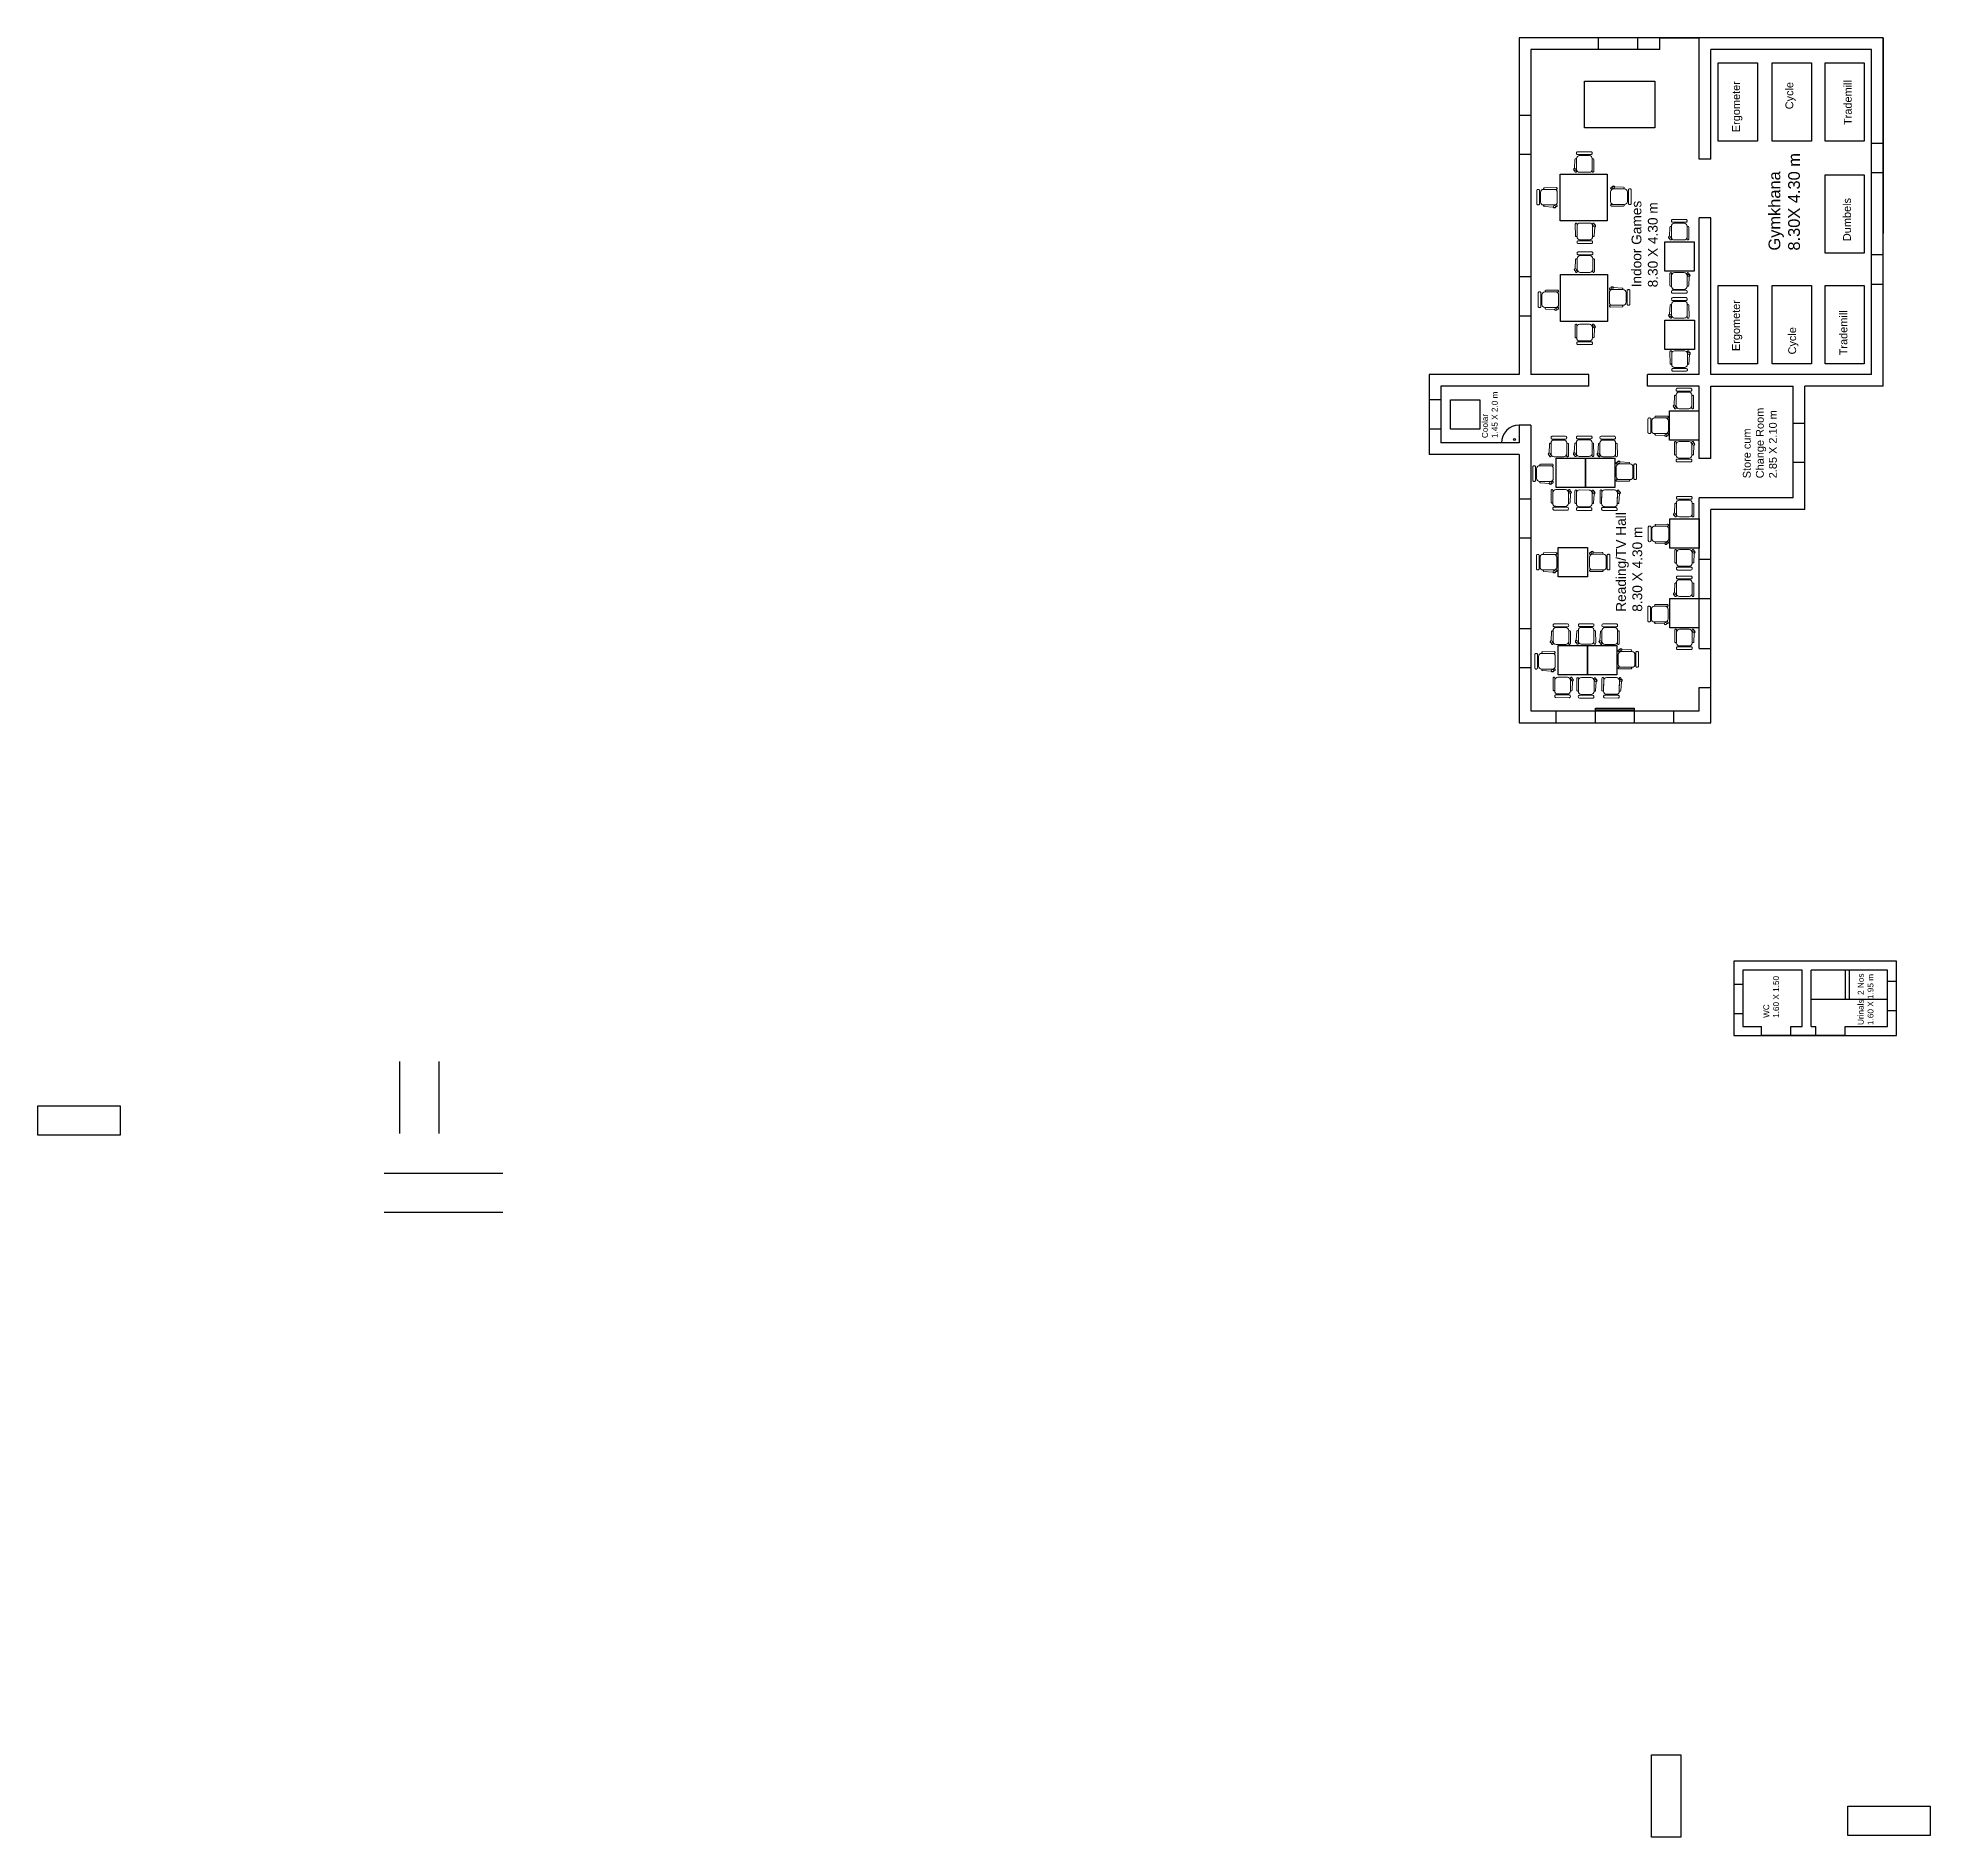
# Model space of a CAD drawing. Header units: inches. Extents: x -102 to 287, y -19 to 57.
# Drawn here: x -4.44 to 43.91, y 10.71 to 56.68 of the extents above; entities that cross this region are included whole.
import ezdxf

# ---------------------------------------------------------------- set-up
doc = ezdxf.new("R2010")
doc.units = ezdxf.units.IN
doc.header["$MEASUREMENT"] = 0
doc.layers.add('FUR', color=32, linetype='Continuous', lineweight=18)
doc.layers.add('FURN', color=10, linetype='Continuous', lineweight=9)
doc.styles.get("Standard").update_dxf_attribs({"font": 'arial.ttf'})

# ---------------------------------------------------------------- blocks, each defined once
blk = doc.blocks.new('CINE CHAIR')
at = {"layer": 'FUR', "color": 48, "lineweight": 0}
for p, q in [((448043.776, 57308.306), (448043.8, 57308.306)), ((448043.776, 57308.058), (448043.8, 57308.058))]:
    blk.add_line(p, q, dxfattribs=at)
blk.add_lwpolyline([(448043.45, 57308.434), (448043.678, 57308.423, -0.388092), (448043.695, 57308.404), (448043.695, 57308.401, -0.414214), (448043.676, 57308.382), (448043.367, 57308.382, -0.414214), (448043.348, 57308.401), (448043.348, 57308.404, -0.491313), (448043.377, 57308.423), (448043.384, 57308.436)], format="xyb", dxfattribs=at)
for points in [[(448043.424, 57308.382), (448043.7, 57308.382, -0.414214), (448043.776, 57308.306), (448043.776, 57308.058, -0.414214), (448043.7, 57307.982), (448043.424, 57307.982, -0.414214), (448043.348, 57308.058), (448043.348, 57308.306, -0.414214)], [(448043.379, 57307.938), (448043.678, 57307.94, 0.393133), (448043.695, 57307.959), (448043.695, 57307.963, 0.414214), (448043.676, 57307.982), (448043.367, 57307.982, 0.414214), (448043.348, 57307.963), (448043.348, 57307.966, 0.435766)], [(448043.828, 57308.382), (448043.842, 57308.382, -0.414214), (448043.871, 57308.353), (448043.871, 57308.01, -0.414214), (448043.842, 57307.982), (448043.828, 57307.982, -0.414214), (448043.8, 57308.01), (448043.8, 57308.353, -0.414214)]]:
    blk.add_lwpolyline(points, format="xyb", close=True, dxfattribs=at)
blk.add_circle((448043.417, 57308.422), 0.0249, dxfattribs=at)
blk.add_arc((448043.417, 57308.422), 0.0356, 19.6628, 156.9494, dxfattribs=at)

msp = doc.modelspace()

# ---------------------------------------------------------------- linework, layer by layer
for p, q in [((37.00766, 56.68371), (33.40766, 56.68371)), ((33.40766, 56.68371), (33.40766, 48.08371)), ((42.70766, 56.68371), (33.40766, 56.68371)), ((35.43958, 56.38371), (35.43958, 56.68371)), ((36.43958, 56.38371), (36.43958, 56.68371)), ((37.00766, 56.38371), (37.00766, 56.68371)), ((37.00766, 56.68371), (38.00766, 56.68371)), ((38.00766, 53.58371), (38.00766, 56.68371)), ((42.70766, 56.68371), (38.00766, 56.68371)), ((42.70766, 47.78371), (42.70766, 56.68371)), ((42.70766, 56.68371), (42.70766, 51.68371)), ((42.70766, 51.68371), (42.70766, 56.68371)), ((37.00766, 56.38371), (33.70766, 56.38371)), ((33.70766, 56.38371), (33.70766, 48.08371)), ((38.30766, 53.58371), (38.30766, 56.38371)), ((42.40766, 56.38371), (38.30766, 56.38371)), ((42.40766, 48.08371), (42.40766, 56.38371)), ((33.40766, 54.70875), (33.70766, 54.70875)), ((33.40766, 53.70875), (33.70766, 53.70875)), ((42.40766, 53.98967), (42.70766, 53.98967)), ((38.30766, 53.58371), (38.00766, 53.58371)), ((42.40766, 53.23967), (42.70766, 53.23967)), ((38.00766, 48.88371), (38.00766, 52.08371)), ((38.30766, 52.08371), (38.00766, 52.08371)), ((38.30766, 48.88371), (38.30766, 52.08371)), ((42.40766, 51.14326), (42.70766, 51.14326)), ((33.40766, 50.58151), (33.70766, 50.58151)), ((42.40766, 50.39326), (42.70766, 50.39326)), ((33.40766, 49.58151), (33.70766, 49.58151)), ((38.00766, 48.08371), (38.00766, 48.88371)), ((38.30766, 48.08371), (38.30766, 48.88371)), ((33.40766, 48.08371), (31.10766, 48.08371)), ((31.10766, 48.08371), (31.10766, 46.03371)), ((34.55766, 48.08371), (33.70766, 48.08371)), ((35.18674, 48.08371), (34.55766, 48.08371)), ((35.18674, 47.78371), (35.18674, 48.08371)), ((38.00766, 48.08371), (36.68674, 48.08371)), ((36.68674, 47.78371), (36.68674, 48.08371)), ((42.40766, 48.08371), (38.30766, 48.08371)), ((31.10766, 47.43876), (31.40766, 47.43876)), ((34.55766, 47.78371), (31.40766, 47.78371)), ((31.40766, 47.78371), (31.40766, 46.33371)), ((31.65397, 47.43591), (32.40397, 47.43591)), ((31.65397, 46.68591), (31.65397, 47.43591)), ((32.40397, 47.43591), (32.40397, 46.68591)), ((35.18674, 47.78371), (34.55766, 47.78371)), ((38.00766, 47.78371), (36.68674, 47.78371)), ((38.00766, 45.93371), (38.00766, 47.78371)), ((38.30766, 45.93371), (38.30766, 47.78371)), ((38.30766, 47.78371), (40.40766, 47.78371)), ((40.40766, 45.98371), (40.40766, 47.78371)), ((40.70766, 44.63371), (40.70766, 47.78371)), ((42.70766, 47.78371), (40.70766, 47.78371)), ((31.10766, 46.68876), (31.40766, 46.68876)), ((32.40397, 46.68591), (31.65397, 46.68591)), ((33.70766, 46.78371), (33.40766, 46.78371)), ((33.40766, 46.78371), (33.40766, 46.33371)), ((33.70766, 46.78371), (33.70766, 39.48371)), ((40.40766, 46.83966), (40.70766, 46.83966)), ((33.40766, 46.03371), (31.10766, 46.03371)), ((33.40766, 46.33371), (31.40766, 46.33371)), ((33.40766, 46.03371), (33.40766, 39.18371)), ((38.30766, 45.93371), (38.00766, 45.93371)), ((40.40766, 44.93371), (40.40766, 45.98371)), ((40.40766, 45.83966), (40.70766, 45.83966)), ((33.40766, 44.90655), (33.70766, 44.90655)), ((38.00766, 41.08371), (38.00766, 44.93371)), ((38.00766, 43.35884), (38.00766, 44.93371)), ((38.30766, 44.93371), (38.00766, 44.93371)), ((40.40766, 44.93371), (38.30766, 44.93371)), ((38.30766, 41.08371), (38.30766, 44.63371)), ((40.70766, 44.63371), (38.30766, 44.63371)), ((38.30766, 39.18371), (38.30766, 44.63371)), ((38.00766, 44.39394), (38.00766, 43.64394)), ((33.40766, 43.90655), (33.70766, 43.90655)), ((38.00766, 43.35884), (38.30766, 43.35884)), ((38.00766, 42.35884), (38.30766, 42.35884)), ((33.40766, 41.5939), (33.70766, 41.5939)), ((38.00766, 41.08371), (38.30766, 41.08371)), ((33.40766, 40.5939), (33.70766, 40.5939)), ((38.00766, 40.08371), (38.30766, 40.08371)), ((38.00766, 39.48371), (38.00766, 40.08371)), ((38.30766, 39.18371), (38.30766, 40.08371)), ((33.40766, 39.18371), (38.30766, 39.18371)), ((33.70766, 39.48371), (38.00766, 39.48371)), ((34.35823, 39.18371), (34.35823, 39.48371)), ((35.35823, 39.55871), (36.35823, 39.55871)), ((35.35823, 39.18371), (35.35823, 39.55871)), ((35.35823, 39.50871), (36.35823, 39.50871)), ((36.35823, 39.18371), (36.35823, 39.55871)), ((37.35823, 39.18371), (37.35823, 39.48371)), ((43.04682, 33.09004), (38.89682, 33.09004)), ((38.89682, 33.09004), (38.89682, 31.19004)), ((43.04682, 31.19004), (43.04682, 33.09004)), ((38.89682, 32.50257), (39.12682, 32.50257)), ((40.63682, 32.86004), (39.12682, 32.86004)), ((39.12682, 32.86004), (39.12682, 31.42004)), ((40.63682, 31.42004), (40.63682, 32.86004)), ((42.81682, 32.86004), (40.86682, 32.86004)), ((40.86682, 31.42004), (40.86682, 32.86004)), ((41.74682, 32.11004), (41.74682, 32.86004)), ((41.84682, 32.11004), (41.84682, 32.86004)), ((42.81682, 31.42004), (42.81682, 32.86004)), ((42.81682, 32.5775), (43.04682, 32.5775)), ((42.81682, 32.11004), (40.86682, 32.11004)), ((38.89682, 31.75257), (39.12682, 31.75257)), ((42.81682, 31.8275), (43.04682, 31.8275)), ((38.89682, 31.19004), (39.59934, 31.19004)), ((38.89682, 31.19004), (43.04682, 31.19004)), ((39.12682, 31.42004), (39.59934, 31.42004)), ((39.59934, 31.19004), (39.59934, 31.42004)), ((41.74181, 31.19004), (39.59934, 31.19004)), ((40.34934, 31.42004), (40.63682, 31.42004)), ((40.34934, 31.19004), (40.34934, 31.42004)), ((40.34934, 31.19004), (40.99181, 31.19004)), ((40.86682, 31.42004), (40.99181, 31.42004)), ((40.99181, 31.19004), (40.99181, 31.42004)), ((41.74181, 31.42004), (42.81682, 31.42004)), ((41.74181, 31.19004), (41.74181, 31.42004)), ((41.74181, 31.19004), (43.04682, 31.19004)), ((4.80668, 30.52338), (4.80668, 28.68544)), ((5.80668, 30.52338), (5.80668, 28.68544)), ((-4.43561, 28.64628), (-4.43561, 29.39628)), ((-4.43561, 29.39628), (-2.33561, 29.39628)), ((-2.33561, 29.39628), (-2.33561, 28.64628)), ((-2.33561, 28.64628), (-4.43561, 28.64628)), ((4.41575, 27.67524), (7.44731, 27.67524)), ((4.41575, 26.67524), (7.44731, 26.67524)), ((36.79342, 12.80608), (37.54342, 12.80608)), ((36.79342, 10.70608), (36.79342, 12.80608)), ((37.54342, 12.80608), (37.54342, 10.70608)), ((41.80999, 10.75106), (41.80999, 11.50106)), ((41.80999, 11.50106), (43.90999, 11.50106)), ((43.90999, 11.50106), (43.90999, 10.75106)), ((37.54342, 10.70608), (36.79342, 10.70608)), ((43.90999, 10.75106), (41.80999, 10.75106))]:
    msp.add_line(p, q)
at = {"color": 6}
for p, q in [((38.49794, 54.0472), (38.49794, 56.0472)), ((38.49794, 56.0472), (39.49794, 56.0472)), ((39.49794, 56.0472), (39.49794, 54.0472)), ((39.8747, 54.0472), (39.8747, 56.0472)), ((39.8747, 56.0472), (40.8747, 56.0472)), ((40.8747, 56.0472), (40.8747, 54.0472)), ((41.22419, 54.0472), (41.22419, 56.0472)), ((41.22419, 56.0472), (42.22419, 56.0472)), ((42.22419, 56.0472), (42.22419, 54.0472)), ((39.49794, 54.0472), (38.49794, 54.0472)), ((40.8747, 54.0472), (39.8747, 54.0472)), ((42.22419, 54.0472), (41.22419, 54.0472)), ((41.22419, 51.17989), (41.22419, 53.17989)), ((41.22419, 53.17989), (42.22419, 53.17989)), ((42.22419, 53.17989), (42.22419, 51.17989)), ((42.22419, 51.17989), (41.22419, 51.17989)), ((38.49794, 48.35569), (38.49794, 50.35569)), ((38.49794, 50.35569), (39.49794, 50.35569)), ((39.49794, 50.35569), (39.49794, 48.35569)), ((39.8747, 48.35569), (39.8747, 50.35569)), ((39.8747, 50.35569), (40.8747, 50.35569)), ((40.8747, 50.35569), (40.8747, 48.35569)), ((41.22419, 48.35569), (41.22419, 50.35569)), ((41.22419, 50.35569), (42.22419, 50.35569)), ((42.22419, 50.35569), (42.22419, 48.35569)), ((39.49794, 48.35569), (38.49794, 48.35569)), ((40.8747, 48.35569), (39.8747, 48.35569)), ((42.22419, 48.35569), (41.22419, 48.35569))]:
    msp.add_line(p, q, dxfattribs=at)
at = {"color": 3}
for p, q in [((35.07786, 54.38072), (35.07786, 55.58072)), ((35.07786, 55.58072), (36.87786, 55.58072)), ((36.87786, 55.58072), (36.87786, 54.38072)), ((36.87786, 54.38072), (35.07786, 54.38072)), ((34.46129, 52.00437), (34.46129, 53.20437)), ((34.46129, 53.20437), (35.66129, 53.20437)), ((35.66129, 53.20437), (35.66129, 52.00437)), ((35.66129, 52.00437), (34.46129, 52.00437)), ((37.12981, 50.71931), (37.12981, 51.46931)), ((37.12981, 51.46931), (37.87981, 51.46931)), ((37.87981, 51.46931), (37.87981, 50.71931)), ((34.46897, 49.43378), (34.46897, 50.63378)), ((34.46897, 50.63378), (35.66897, 50.63378)), ((35.66897, 50.63378), (35.66897, 49.43378)), ((37.87981, 50.71931), (37.12981, 50.71931)), ((35.66897, 49.43378), (34.46897, 49.43378)), ((37.13558, 48.72284), (37.13558, 49.47284)), ((37.13558, 49.47284), (37.88558, 49.47284)), ((37.88558, 49.47284), (37.88558, 48.72284)), ((37.88558, 48.72284), (37.13558, 48.72284))]:
    msp.add_line(p, q, dxfattribs=at)
at = {"color": 1}
for p, q in [((37.25079, 46.40565), (37.25079, 47.15565)), ((37.25079, 47.15565), (38.00079, 47.15565)), ((34.35184, 45.19736), (34.35184, 45.94736)), ((34.35184, 45.94736), (35.10184, 45.94736)), ((35.10184, 45.94736), (35.10184, 45.19736)), ((35.10184, 45.19736), (35.10184, 45.94736)), ((35.10184, 45.94736), (35.85184, 45.94736)), ((35.85184, 45.94736), (35.85184, 45.19736)), ((38.00079, 46.40565), (37.25079, 46.40565)), ((35.10184, 45.19736), (34.35184, 45.19736)), ((35.85184, 45.19736), (35.10184, 45.19736)), ((37.25766, 43.64394), (37.25766, 44.39394)), ((37.25766, 44.39394), (38.00766, 44.39394)), ((34.40722, 43.65689), (35.15722, 43.65689)), ((34.40722, 42.90689), (34.40722, 43.65689)), ((35.15722, 43.65689), (35.15722, 42.90689)), ((38.00766, 43.64394), (37.25766, 43.64394)), ((35.15722, 42.90689), (34.40722, 42.90689)), ((37.25766, 41.60884), (37.25766, 42.35884)), ((37.25766, 42.35884), (38.00766, 42.35884)), ((38.00766, 41.60884), (37.25766, 41.60884)), ((34.40253, 40.40298), (34.40253, 41.15298)), ((34.40253, 41.15298), (35.15253, 41.15298)), ((35.15253, 41.15298), (35.15253, 40.40298)), ((35.15253, 40.40298), (35.15253, 41.15298)), ((35.15253, 41.15298), (35.90253, 41.15298)), ((35.90253, 41.15298), (35.90253, 40.40298)), ((35.15253, 40.40298), (34.40253, 40.40298)), ((35.90253, 40.40298), (35.15253, 40.40298))]:
    msp.add_line(p, q, dxfattribs=at)
msp.add_circle((33.28898, 46.42079), 0.02562)
msp.add_arc((33.40766, 46.33371), 0.45, 90, 180)

# ---------------------------------------------------------------- block references
at = {"layer": 'FURN'}
for p, rotation in [((57336.5598, -447990.95595), 89.99914340739987), ((448078.58702, 57354.0961), 179.9991434073999), ((-448008.45729, -57248.8593), 359.9991434073998), ((-57266.39598, 448096.156), 269.9991434073999), ((57338.98269, -447992.6863), 89.99914340739987), ((57336.57552, -447993.51464), 89.99914340739987), ((-448008.49121, -57251.43368), 359.9991434073998), ((-57263.9827, 448094.88855), 269.9991434073999), ((448078.62235, 57351.47581), 179.9991434073999), ((57338.98846, -447994.68276), 89.99914340739987), ((-57266.40203, 448093.5715), 269.9991434073999), ((-57263.97693, 448092.89208), 269.9991434073999), ((57339.10367, -447996.99996), 89.99914340739987), ((448081.4286, 57348.2543), 179.9991434073999), ((57337.15776, -447998.22574), 89.99914340739987), ((-57263.86172, 448090.57489), 269.9991434073999), ((448078.48705, 57347.03321), 179.9991434073999), ((-448008.316, -57255.88809), 359.9991434073998), ((-54173.38656, 448474.15103), 269.603702626309), ((57339.11054, -447999.76167), 89.99914340739987), ((448081.43548, 57345.49259), 179.9991434073999), ((448078.57646, 57344.7694), 179.9991434073999), ((-448008.99838, -57258.19599), 359.9991434073998), ((-57263.85484, 448087.81318), 269.9991434073999), ((57339.11054, -448001.79677), 89.99914340739987), ((448081.42101, 57343.44268), 179.9991434073999), ((57337.20845, -448003.02013), 89.99914340739987), ((-57263.85484, 448085.77808), 269.9991434073999), ((448078.53774, 57342.23883), 179.9991434073999), ((-448008.26531, -57260.68247), 359.9991434073998), ((-54173.33587, 448469.35665), 269.603702626309)]:
    msp.add_blockref('CINE CHAIR', p, dxfattribs=dict(at, rotation=rotation))
at = {"layer": 'FURN', "color": 1}
for p, rotation in [((57335.90875, -447998.22574), 89.99914340739987), ((57336.55446, -447998.21926), 89.99914340739987), ((-54172.78332, 448474.14038), 269.603702626309), ((-54172.13758, 448474.14241), 269.603702626309), ((57335.95944, -448003.02013), 89.99914340739987), ((57336.60515, -448003.01364), 89.99914340739987), ((-54172.73262, 448469.346), 269.603702626309), ((-54172.08689, 448469.34803), 269.603702626309)]:
    msp.add_blockref('CINE CHAIR', p, dxfattribs=dict(at, rotation=rotation))

# ---------------------------------------------------------------- texts
at = {"attachment_point": 1, "rotation": 90}
for s, width, insert, char_height in [('Ergometer', 2.0211134, (38.85109, 54.27268), 0.2), ('Cycle', 2.0211134, (40.21253, 54.85713), 0.2), ('Trademill', 2.0211134, (41.70629, 54.4563), 0.2), ('Gymkhana\\P8.30X 4.30 m', 2.637891, (39.78217, 51.24727), 0.3), ('Indoor Games\\P8.30 X 4.30 m', 4.5999504, (36.28218, 50.30778), 0.25), ('Dumbels', 2.0211134, (41.68508, 51.48904), 0.2), ('Ergometer', 2.0211134, (38.84878, 48.67989), 0.2), ('Trademill', 2.0211134, (41.59343, 48.57208), 0.2), ('Cycle', 2.0211134, (40.28436, 48.59339), 0.2), ('Coolar\\P1.45 X 2.0 m', 2.0211134, (32.45995, 46.4565), 0.15), ('Store cum\\PChange Room\\P2.85 X 2.10 m', 2.0211134, (39.12548, 45.4295), 0.2), ('Reading/TV Hall\\P8.30 X 4.30 m', 4.0792137, (35.88577, 42.01863), 0.25), ('WC\\P1.60 X 1.50', 2.0211134, (39.6475, 31.64072), 0.15), ('Urinals  2 Nos\\P1.60 X 1.95 m', 1.4704948, (42.06165, 31.45905), 0.15)]:
    msp.add_mtext_dynamic_manual_height_columns(s, width=width, gutter_width=1, heights=[0], dxfattribs=dict(at, insert=insert, char_height=char_height))

doc.saveas('drawing.dxf')
